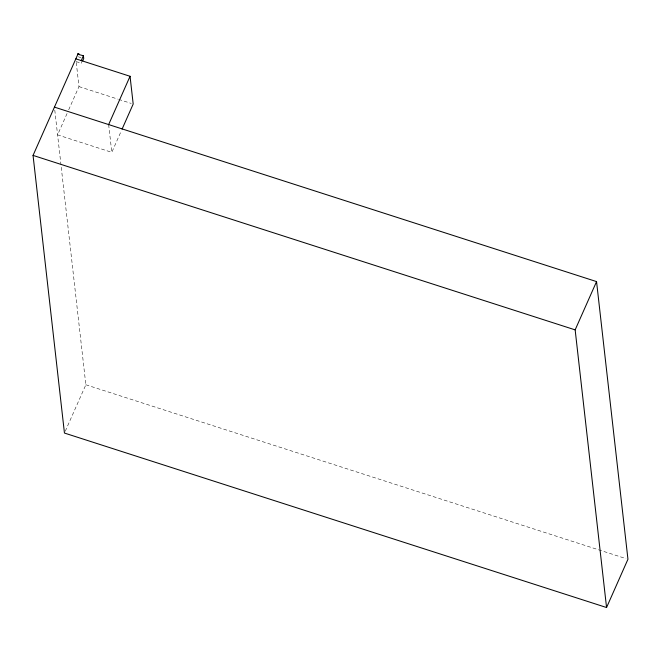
<?xml version="1.0" encoding="UTF-8"?>
<svg xmlns="http://www.w3.org/2000/svg" width="661" height="661" viewBox="0 0 661 661"><rect width="100%" height="100%" fill="white"/><g stroke="black" fill="none" stroke-linecap="round" stroke-linejoin="round"><path stroke-width="0.5" stroke-dasharray="3.31 2.48" d="M67.05 113.535L57.581 134.885L111.8 152.336L121.26 130.977M68.694 109.817L78.981 86.608L76.065 60.82M65.274 431.195L85.847 384.768L61.052 165.523M78.295 56.788L81.006 57.664M76.155 61.613L81.576 63.365L81.369 61.514M78.981 86.608L117.699 99.067M118.674 99.381L131.258 103.43M85.847 384.768L625.984 558.611M108.652 124.565L111.8 152.336M54.78 110.098L60.936 164.498"/><path stroke-width="0.99" d="M54.442 107.123L596.553 281.594L627.95 559.239L606.558 607.525L64.448 433.054L33.05 155.401L78.213 53.483L78.766 53.979L78.015 54.293L83.402 55.755L83.716 58.532L82.642 60.944M78.015 54.293L78.196 53.533M78.733 53.706L78.552 54.466M81.262 60.581L83.402 55.755M108.652 124.565L130.052 76.288L75.841 58.837M122.078 129.118L133.191 104.05L130.052 76.288M606.558 607.525L575.153 329.872L596.553 281.594M78.229 53.805L78.766 53.979M33.05 155.401L575.153 329.872"/></g></svg>
